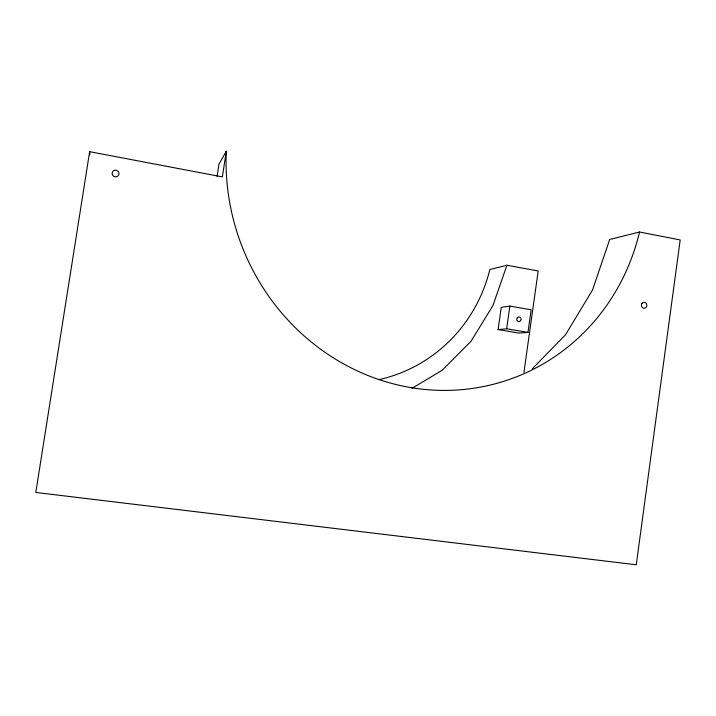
<?xml version="1.0" encoding="UTF-8"?>
<svg xmlns="http://www.w3.org/2000/svg" width="716" height="716" viewBox="0 0 716 716"><rect width="100%" height="100%" fill="white"/><g stroke="black" fill="none" stroke-linecap="round" stroke-linejoin="round"><path stroke-width="1.07" d="M527.969 332.394L531.138 309.786L509.864 306.09L501.254 307.352L498.103 329.575L519.01 333.092L527.969 332.394L506.651 328.796L498.103 329.575M523.924 372.463L538.181 270.97L506.928 265.269L489.842 269.529A156.992 151.076 65.9 0 1 379.149 379.614M506.651 328.796L509.864 306.09M217.1 176.297L218.944 164.233L226.292 151.219A221.334 208.079 69.2 0 0 405.569 386.631A221.334 208.079 69.2 0 0 639.531 232.011L680.2 239.958L636.255 564.781L35.8 492.456L89.643 151.685L222.363 176.906L226.292 151.219M506.928 265.269L492.903 305.634L470.976 341.299L442.237 370.217L411.969 388.358M532.364 368.722L565.533 334.748L592.508 290.025L609.701 239.466L639.531 232.011M89.643 151.685L89.885 154.907M641.983 303.387A2.989 2.73 85.5 0 0 643.72 308.229A2.989 2.73 85.5 0 0 646.655 304.219A2.989 2.73 85.5 0 0 641.983 303.387M517.247 317.815A2.291 2.157 85.2 0 0 518.608 321.529A2.291 2.157 85.2 0 0 520.935 318.45A2.291 2.157 85.2 0 0 517.247 317.815M112.367 174.606A3.455 3.303 30.2 0 0 118.221 175.697A3.455 3.303 30.2 0 0 116.064 170.22A3.455 3.303 30.2 0 0 112.367 174.606"/></g></svg>
